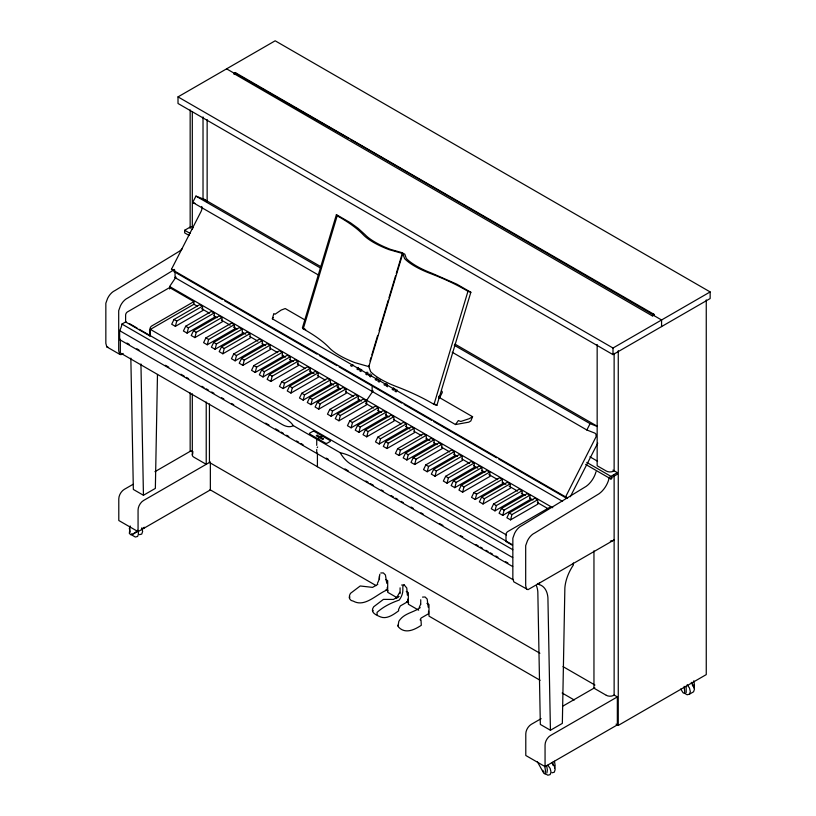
<?xml version="1.0" encoding="UTF-8"?>
<svg xmlns="http://www.w3.org/2000/svg" width="816" height="816" viewBox="0 0 816 816"><rect width="100%" height="100%" fill="white"/><g stroke="black" fill="none" stroke-linecap="round" stroke-linejoin="round"><path stroke-width="1.22" d="M438.937 397.933L439.538 397.637L472.576 416.711L470.822 420.964L468.812 422.168L455.471 424.544L272.36 318.832L273.217 317.577M157.478 374.442L155.356 488.396L143.443 495.271L133.345 489.447L130.846 358.153M272.36 318.832L273.819 313.589L275.043 314.242L281.224 310.039L285.233 308.55L305.051 319.994M455.471 424.544L458.357 420.556L460.765 421.474L469.353 418.659L472.576 416.711M387.233 587.387L387.233 589.917C377.023 593.742 365.099 607.726 353.399 601.178C348.942 600.627 348.442 596.578 350.452 593.375L360.213 585.98L372.565 587.377L377.798 584.358M407.653 599.168L407.653 601.708L400.319 605.941L398.534 609.511L398.667 610.796C393.791 614.407 386.947 619.456 380.613 616.947C376.237 615.05 369.587 612.51 373.687 606.788L383.418 599.383L393.445 599.434L398.677 596.404M420.995 619.895L421.301 625.301C414.497 629.789 405.43 634.226 398.698 627.259L398.024 626.086L398.83 621.302C403.93 613.132 413.243 612.785 420.209 607.634M379.838 574.24L378.859 580.196L377.431 583.389M130.009 527.289L129.346 533.44L131.08 534.97L134.599 533.389L137.445 530.89M235.549 73.675L235.651 73.154A1.132 0.653 -60 0 0 234.855 72.695A1.132 0.653 -60 0 0 234.049 74.072L234.161 74.48M654.014 315.272L350.482 139.444M398.024 626.086L398.279 624.862M175.379 326.349L176.756 321.076L202.419 306.255L202.878 310.478L175.379 326.349L171.707 324.238L174.002 319.484L199.665 304.664L202.419 306.255M187.078 333.112L188.455 327.828L214.118 313.007L214.577 317.23L187.078 333.112L183.406 330.99L185.701 326.237L211.364 311.426L214.118 313.007M194.881 337.61L196.258 332.336L221.921 317.516L222.38 321.739L194.881 337.61L191.209 335.498L193.504 330.745L219.167 315.925L221.921 317.516M207.264 344.77L208.641 339.487L234.304 324.666L234.763 328.889L207.264 344.77L203.602 342.649L205.887 337.895L231.55 323.075L234.304 324.666M215.067 349.268L216.444 343.985L242.107 329.174L242.566 333.397L215.067 349.268L211.395 347.147L213.69 342.404L239.353 327.583L242.107 329.174M222.87 353.777L224.247 348.493L249.91 333.673L250.369 337.895L222.87 353.777L219.198 351.655L221.493 346.902L247.156 332.081L249.91 333.673M235.11 360.835L236.477 355.552L262.14 340.741L262.599 344.964L235.11 360.835L231.438 358.714L233.723 353.971L259.386 339.15L262.14 340.741M242.903 365.344L244.28 360.06L269.943 345.239L270.402 349.462L242.903 365.344L239.231 363.222L241.526 358.469L267.189 343.658L269.943 345.239M255.214 372.453L256.591 367.169L282.254 352.349L282.713 356.572L255.214 372.453L251.552 370.331L253.837 365.578L279.5 350.758L282.254 352.349M263.017 376.951L264.394 371.668L290.057 356.857L290.516 361.08L263.017 376.951L259.345 374.83L261.64 370.087L287.303 355.266L290.057 356.857M270.82 381.46L272.197 376.176L297.86 361.355L298.319 365.578L270.82 381.46L267.148 379.338L269.443 374.585L295.106 359.764L297.86 361.355M283.132 388.569L284.509 383.285L310.172 368.465L310.631 372.688L283.132 388.569L279.46 386.447L281.755 381.694L307.418 366.874L310.172 368.465M290.935 393.067L292.301 387.784L317.965 372.973L318.424 377.196L290.935 393.067L287.263 390.946L289.558 386.192L315.221 371.382L317.965 372.973M303.164 400.136L304.541 394.852L330.205 380.032L330.664 384.254L303.164 400.136L299.492 398.014L301.787 393.261L327.451 378.44L330.205 380.032M310.967 404.634L312.344 399.35L338.008 384.54L338.467 388.763L310.967 404.634L307.295 402.512L309.59 397.769L335.254 382.949L338.008 384.54M318.77 409.142L320.147 403.859L345.811 389.038L346.27 393.261L318.77 409.142L315.098 407.021L317.393 402.268L343.057 387.457L345.811 389.038M331.153 416.293L332.53 411.009L358.193 396.199L358.652 400.421L331.153 416.293L327.481 414.171L329.776 409.418L355.439 394.607L358.193 396.199M338.956 420.791L340.333 415.517L365.996 400.697L366.455 404.92L338.956 420.791L335.284 418.679L337.579 413.926L363.242 399.106L365.996 400.697M351.115 427.819L352.492 422.535L378.155 407.714L378.614 411.937L351.115 427.819L347.443 425.697L349.738 420.944L375.401 406.133L378.155 407.714M358.918 432.317L360.295 427.033L385.958 412.223L386.417 416.446L358.918 432.317L355.246 430.195L357.541 425.452L383.204 410.632L385.958 412.223M366.721 436.825L368.087 431.542L393.751 416.721L394.21 420.944L366.721 436.825L363.049 434.704L365.344 429.95L391.007 415.14L393.751 416.721M379.185 444.016L380.562 438.743L406.225 423.922L406.684 428.145L379.185 444.016L375.513 441.895L377.808 437.152L403.471 422.331L406.225 423.922M386.988 448.525L388.355 443.241L414.018 428.42L414.477 432.643L386.988 448.525L383.316 446.403L385.601 441.65L411.264 426.839L414.018 428.42M399.065 455.501L400.442 450.218L426.105 435.397L426.564 439.62L399.065 455.501L395.393 453.38L397.688 448.627L423.351 433.816L426.105 435.397M406.868 460L408.245 454.726L433.908 439.906L434.367 444.128L406.868 460L403.196 457.878L405.491 453.135L431.154 438.314L433.908 439.906M414.671 464.508L416.038 459.224L441.701 444.404L442.16 448.627L414.671 464.508L410.999 462.386L413.284 457.633L438.947 442.823L441.701 444.404M427.207 471.75L428.584 466.466L454.247 451.646L454.706 455.869L427.207 471.75L423.535 469.628L425.83 464.875L451.493 450.055L454.247 451.646M435.01 476.248L436.387 470.965L462.05 456.154L462.509 460.377L435.01 476.248L431.338 474.127L433.633 469.384L459.296 454.563L462.05 456.154M447.015 483.184L448.392 477.901L474.055 463.08L474.514 467.303L447.015 483.184L443.343 481.063L445.638 476.309L471.301 461.499L474.055 463.08M454.818 487.682L456.185 482.409L481.858 467.588L482.307 471.811L454.818 487.682L451.146 485.561L453.441 480.818L479.104 465.997L481.858 467.588M462.621 492.191L463.988 486.907L489.651 472.087L490.11 476.309L462.621 492.191L458.949 490.069L461.234 485.316L486.897 470.506L489.651 472.087M475.238 499.474L476.605 494.19L502.268 479.38L502.727 483.602L475.238 499.474L471.566 497.352L473.851 492.599L499.514 477.788L502.268 479.38M483.031 503.982L484.408 498.698L510.071 483.878L510.53 488.101L483.031 503.982L479.359 501.86L481.654 497.107L507.317 482.287L510.071 483.878M494.965 510.867L496.342 505.583L522.005 490.763L522.464 494.986L494.965 510.867L491.293 508.745L493.588 503.992L519.251 489.182L522.005 490.763M502.768 515.365L504.135 510.092L529.798 495.271L530.257 499.494L502.768 515.365L499.096 513.254L501.381 508.501L527.054 493.68L529.798 495.271M510.561 519.874L511.938 514.59L537.601 499.78L538.06 503.992L510.561 519.874L506.899 517.752L509.184 512.999L534.847 498.188L537.601 499.78M317.648 446.964L317.189 447.607M368.822 366.608L355.011 362.671A44.37 13.78 16.6 0 1 329.327 347.84A101.837 31.63 16.6 0 0 303.226 328.879L302.45 327.716L336.406 214.649L350.472 222.778L358.153 228.358L365.007 234.61A44.37 13.78 16.6 0 0 390.691 249.441L402.472 252.797A4.223 1.316 16.6 0 0 404.767 254.123L406.327 258.468A44.37 13.78 16.6 0 0 432.011 273.289L456.776 284.152L470.842 292.271L436.886 405.338L434 404.379A101.837 31.63 16.6 0 0 396.331 386.529A44.37 13.78 16.6 0 1 370.648 371.698L368.822 366.608L402.778 253.541L388.967 249.604A44.37 13.78 16.6 0 1 363.273 234.773A101.837 31.63 16.6 0 0 337.181 215.812L336.406 214.649M303.226 328.879L337.181 215.812M369.985 360.998L371.076 357.357M371.81 354.919L377.645 335.468M379.103 330.613L388.232 300.217M388.967 297.779L395.536 275.9M396.27 273.462L402.472 252.797M434 404.379L467.956 291.312A101.837 31.63 16.6 0 0 430.287 273.462A44.37 13.78 16.6 0 1 404.603 258.631L402.778 253.541M130.213 525.963L129.336 528.554L130.213 532.165M684.328 693.131L687.164 694.763L689.459 694.171L690.336 691.58L689.459 687.97L687.164 684.726M361.723 369.464L360.937 371.555L359.744 370.862L360.315 369.148L359.213 368.506L358.224 369.832L356.939 369.087L358.367 367.414M379.981 380.011L379.195 382.092L378.002 381.409L378.583 379.685L377.482 379.052L376.482 380.368L375.197 379.634L376.625 377.961M396.964 389.813L396.178 391.894L394.985 391.211L395.556 389.487L394.454 388.855L393.465 390.17L392.18 389.436L393.598 387.763M399.738 592.253L396.239 598.403L398.963 596.476M419.179 607.492L420.617 604.309M318.505 275.063L192.709 202.429L195.942 196.105L204.306 199.39L321.331 266.954M175.338 272.024A1.132 0.653 -60 0 1 174.308 272.065A1.132 0.653 -60 0 1 174.787 270.606L174.451 271.065L171.472 269.28L201.144 211.313L201.97 209.1L201.766 206.479M387.233 384.203L386.284 386.06L387.529 386.784M440.12 396.698L442.292 392.465L442.037 391.211M452.227 352.257L586.847 429.991L590.09 423.667L597.404 426.533M570.292 496.75L597.751 443.108M367.088 372.045L365.864 374.248L366.853 374.809L368.036 372.851M386.213 383.551L385.142 385.407L383.948 384.713M349.309 597.965L349.911 596.945M372.545 611.378L373.147 610.358M371.739 374.717L370.454 376.89L369.546 376.37M352.951 364.783L351.9 366.384L350.523 365.588M169.606 288.986L169.606 286.518L175.981 277.114L175.063 277.644L175.063 272.207L222.401 299.543M373.055 390.895L366.68 400.299L366.68 403.991M370.26 373.84L368.914 375.329L368.087 374.86M407.347 595.19L406.786 588.01L404.216 584.939L402.839 586.296L402.839 590.59A11.138 6.436 -60 0 1 399.177 600.097C391.252 602.82 383.438 606.604 377.043 612.408L377.114 614.795M380.766 572.985L383.336 572.893L385.427 574.974L386.764 583.307M401.645 585.041L404.216 584.939M422.525 597.098L425.095 596.996L427.186 599.077L428.227 607.247M138.332 530.665L132.916 533.919M142.392 528.89L144.289 527.228M174.614 269.423L127.857 297.962A11.536 6.661 -60 0 0 120.472 305.745L118.697 310.641L118.697 350.737L119.636 354.277L120.982 354.695L123.165 353.44M178.01 96.89L275.165 40.8L710.155 291.934L710.155 298.534L613 354.623L178.01 103.489L178.01 96.89L613 348.024L710.155 291.934M234.396 73.879L652.627 316.078M235.314 73.348L348.279 138.169M189.057 235.436L184.661 232.897L184.661 230.265L191.077 226.562L193.28 227.827M512.703 566.559L119.656 339.629L119.656 330.664A13.688 7.905 -60 0 0 121.951 324.064L126.072 321.677M119.656 339.629L120.34 339.232L120.34 352.951L513.386 579.88M193.922 301.614L151.766 325.961A2.591 1.499 -60 0 0 149.93 329.123L149.93 335.988L150.389 329.389L193.922 304.256L193.922 301.614L169.606 287.579L127.449 311.916A2.591 1.499 -60 0 0 125.613 315.088L125.613 321.943L149.93 335.988M133.059 484.316L124.297 489.365A7.762 4.488 -60 0 0 118.789 498.882L118.799 520.506L138.067 531.634L210.355 489.906L210.355 461.938L143.565 500.494A7.762 4.488 -60 0 0 138.067 510.01L138.067 531.634M154.948 471.668L191.077 450.809L193.219 452.044M323.146 435.458L316.73 439.161L316.73 445.373M549.994 507.185L507.827 531.532A2.591 1.499 -60 0 0 505.991 534.694L505.991 541.559L512.346 545.221M586.765 462.407L610.929 476.36L617.345 472.658L617.345 474.249L611.847 477.421L611.847 478.472L610.929 479.002L585.664 464.416M541.141 718.661L531.287 724.343A7.762 4.488 -60 0 0 525.79 733.859L525.79 755.483L545.068 766.612L617.345 724.883L617.345 696.915L614.132 695.059A5.222 3.019 0 0 1 606.339 695.324M563.04 706.013L594.793 687.684M536.459 585.837A31.528 18.197 -60 0 1 537.826 591.855L540.335 724.424L550.433 730.249L562.346 723.374L564.866 587.887A31.528 18.197 -60 0 1 573.352 565.06L573.352 562.948M617.345 696.915L550.565 735.471A7.762 4.488 -60 0 0 545.057 744.977L545.068 766.612M616.06 724.139L618.263 725.414L706.258 674.608L706.258 299.89M689.459 694.171L693.58 691.795L694.457 689.194L693.58 685.593L691.285 682.349M693.998 687.99L694.457 685.093L693.794 680.799M686.205 692.488L686.164 686.368M546.893 772.915L547.352 770.018L546.679 765.734M554.676 768.427L555.135 765.52L554.472 761.236M141.586 529.023L144.228 527.84M139.475 534.664L141.76 534.072L142.637 531.471L141.76 527.87M551.973 772.823L554.268 772.222L555.145 769.631L554.268 766.02L551.973 762.787M182.356 248.605A16.84 9.721 -60 0 1 179.173 251.379L115.015 290.547A11.536 6.661 -60 0 0 107.62 298.33L105.845 303.226L105.845 343.322L106.794 346.861L108.14 347.279M596.017 471.719A16.84 9.721 -60 0 1 586.163 486.356L522.005 525.514A11.536 6.661 -60 0 0 514.61 533.307L512.846 538.203L512.846 578.299L513.784 581.828L527.983 589.672L614.132 539.927A5.222 3.019 0 0 1 610.337 541.069M467.956 291.312L470.842 292.271M192.709 202.429L194.983 203.327M586.847 429.991L594.833 433.112L595.915 434.041L596.119 436.652L565.621 496.842L567.61 498.025M235.253 72.583L653.718 314.18M226.593 68.85L234.855 73.613M653.32 315.211L661.572 319.984L661.572 326.573M454.92 344.077L597.353 426.309M195.942 196.105L320.698 268.138M454.288 345.27L590.09 423.667M589.886 456.807L597.577 461.244M612.949 470.128L617.345 472.658M184.661 230.265L190.159 233.437M302.45 327.716L305.694 329.593M433.643 403.461L436.886 405.338M171.472 269.28L567.497 497.984M224.604 300.808L317.087 354.205M319.291 355.48L336.906 365.65M339.109 366.914L372.137 385.988L372.137 391.425M373.238 386.621L401.86 403.145M404.063 404.42L431.593 420.311M433.786 421.586L496.546 457.817M498.749 459.082L565.906 497.862M175.063 277.644L562.601 501.391M169.606 286.518L552.748 507.725M193.831 304.195L197.237 306.163M201.532 308.652L209.365 313.16M213.772 315.71L217.076 317.618M221.35 320.086L230.163 325.176M233.468 327.083L236.915 329.072M242.27 332.163L245.738 334.162M249.982 336.62L257.866 341.17M262.089 343.607L265.577 345.627M269.8 348.055L277.705 352.624M281.908 355.052L285.427 357.082M289.619 359.499L293.138 361.539M297.32 363.946L305.266 368.536M309.427 370.943L314.089 373.626M317.393 375.533L325.105 379.991M330.347 383.02L333.652 384.928M336.957 386.835L340.537 388.906M345.76 391.915L353.471 396.362M357.877 398.912L361.488 400.993M365.894 403.543L373.616 407.99M377.696 410.346L381.327 412.447M385.397 414.803L389.048 416.905M393.455 419.455L401.176 423.902M405.583 426.452L409.989 429.002M414.028 431.327L421.729 435.775M426.136 438.314L429.828 440.456M433.837 442.772L437.141 444.679M441.548 447.219L449.677 451.911M453.655 454.206L457.388 456.368M461.805 458.908L469.516 463.366M473.474 465.65L477.88 468.19M481.644 470.363L484.949 472.28M488.886 474.545L497.699 479.635M502.105 482.174L505.9 484.367M509.204 486.275L517.517 491.079M521.332 493.282L525.218 495.526M529.625 498.066L532.93 499.973M537.336 502.513L548.342 508.878M174.002 319.484L176.756 321.076M185.701 326.237L188.455 327.828M193.504 330.745L196.258 332.336M205.887 337.895L208.641 339.487M213.69 342.404L216.444 343.985M221.493 346.902L224.247 348.493M233.723 353.971L236.477 355.552M241.526 358.469L244.28 360.06M253.837 365.578L256.591 367.169M261.64 370.087L264.394 371.668M269.443 374.585L272.197 376.176M281.755 381.694L284.509 383.285M289.558 386.192L292.301 387.784M301.787 393.261L304.541 394.852M309.59 397.769L312.344 399.35M317.393 402.268L320.147 403.859M329.776 409.418L332.53 411.009M337.579 413.926L340.333 415.517M349.738 420.944L352.492 422.535M357.541 425.452L360.295 427.033M365.344 429.95L368.087 431.542M377.808 437.152L380.562 438.743M385.601 441.65L388.355 443.241M397.688 448.627L400.442 450.218M405.491 453.135L408.245 454.726M413.284 457.633L416.038 459.224M425.83 464.875L428.584 466.466M433.633 469.384L436.387 470.965M445.638 476.309L448.392 477.901M453.441 480.818L456.185 482.409M461.234 485.316L463.988 486.907M473.851 492.599L476.605 494.19M481.654 497.107L484.408 498.698M493.588 503.992L496.342 505.583M501.381 508.501L504.135 510.092M509.184 512.999L511.938 514.59M150.389 329.389L506.45 534.959M129.377 323.585L137.078 328.042M139.281 329.307L512.509 544.792M121.951 324.064L284.611 417.976A39.046 22.542 0 0 1 293.332 425.656L340.129 452.676A39.046 22.542 0 0 1 353.43 457.715L512.795 549.719M119.656 330.664L282.316 424.575A21.981 12.689 60 0 0 293.332 425.656M512.703 557.583L351.145 464.314A21.981 12.689 60 0 1 340.129 452.676M126.949 343.046L129.152 344.321M136.853 348.769L139.057 350.044M165.485 365.293L168.79 367.2M180.897 374.197L184.202 376.105M186.405 377.369L188.608 378.644M201.817 386.274L204.02 387.539M206.224 388.814L208.417 390.089M211.721 391.996L213.925 393.261M221.636 397.718L223.839 398.983M231.54 403.43L233.743 404.705M265.669 423.137L268.974 425.044M275.584 428.859L278.888 430.766M281.081 432.041L283.285 433.306M286.589 435.214L288.793 436.489M296.504 440.936L298.697 442.211M300.9 443.476L303.103 444.751M326.227 458.102L328.43 459.367M344.944 468.904L348.248 470.812M365.864 480.981L368.067 482.256M370.26 483.521L373.565 485.428M381.276 489.886L383.479 491.15M391.18 495.598L393.383 496.873M395.587 498.148L397.79 499.412M401.095 501.32L403.298 502.595M410.999 507.042L413.202 508.317M420.913 512.764L423.106 514.039M439.63 523.566L442.925 525.473M460.54 535.643L462.743 536.918M475.952 544.547L478.156 545.822M480.359 547.087L482.562 548.362M485.867 550.27L488.07 551.534M490.273 552.809L492.476 554.084M495.771 555.992L497.974 557.257M505.685 561.714L507.889 562.979M537.418 583.471L539.437 584.633A31.528 18.197 -60 0 1 547.913 597.679L550.433 730.249M106.794 346.861L119.636 354.277M539.886 653.249L209.437 462.468L209.437 403.971M563.009 666.601L594.956 685.042M606.339 695.324L593.956 688.174L593.956 550.841M385.631 579.493L387.692 580.686L387.692 592.294L396.984 597.659M406.276 591.416L408.347 592.6L408.347 604.217L418.669 610.174M426.931 603.33L428.992 604.523L428.992 616.131L540.131 680.299M385.978 589.713L388.039 590.906M406.623 601.627L408.683 602.82M209.967 489.682L376.135 585.613M562.142 693.008L574.25 699.995M545.006 773.558L547.852 775.2L550.137 774.608L551.014 772.007L550.137 768.407L547.852 765.163M542.722 770.324L543.864 771.946M131.366 533.786L132.508 535.408L135.344 537.04L137.639 536.449L138.516 533.858L137.639 530.247M680.748 689.041L683.094 692.804L684.828 693.284L684.165 686.358M537.418 761.807L543.772 773.242L545.057 773.976L545.516 771.079L544.853 766.795M526.636 589.254L525.688 585.715L525.688 545.618L527.462 540.722A11.536 6.661 -60 0 1 534.857 532.94L599.015 493.782A16.84 9.721 -60 0 0 609.328 477.054M692.121 682.931L692.621 686.144M552.646 762.297L553.136 765.51M140.944 363.977L143.443 495.271M653.779 314.945L653.779 315.68M618.263 350.686L618.263 725.414M614.132 353.328L614.132 470.812A5.222 3.019 0 0 1 606.339 471.067L597.159 465.773L597.159 344.505M614.132 474.943L614.132 695.059M613 348.024L613 354.623M610.929 476.36L610.929 479.002M539.437 582.522L539.437 584.633M428.533 611.225L428.533 613.754L421.199 617.987A11.393 6.579 0 0 0 420.199 620.017M420.73 599.76L420.73 604.401M400.085 587.836L400.085 593.64M379.44 575.912L379.44 579.401M317.414 453.013L317.414 466.732M316.73 449.453L316.73 453.41M207.142 119.615L207.142 201.725M206.224 402.013L206.224 464.314L193.841 457.164A5.222 3.019 0 0 1 192.902 453.635M203.021 116.943L203.021 199.053M192.311 111.863L192.311 229.337M192.311 393.822L192.311 454.859M190.159 109.895L190.159 228.429M190.159 392.853L190.159 451.483M439.406 395.944A1.132 0.653 -60 0 1 440.069 396.464A1.132 0.653 -60 0 1 439.406 397.759A1.132 0.653 -60 0 1 438.518 397.678M438.651 396.688A1.132 0.653 -60 0 1 438.988 396.219M204.306 199.39A11.648 6.722 -60 0 1 206.315 201.113M369.454 366.547A4.223 1.316 16.6 0 1 368.516 365.864M312.599 431.491L309.845 433.072A1.295 0.745 0 0 0 309.845 434.132L325.451 443.139A1.295 0.745 0 0 0 327.277 443.139L330.031 441.548A1.295 0.745 0 0 0 330.031 440.497L314.425 431.491A1.295 0.745 0 0 0 312.599 431.491M317.189 435.193L316.271 435.724L322.687 439.436L323.605 438.906L317.189 435.193M654.116 314.752L652.514 315.68A1.132 0.653 -60 0 1 653.32 314.293A1.132 0.653 -60 0 1 654.116 314.752"/></g></svg>
